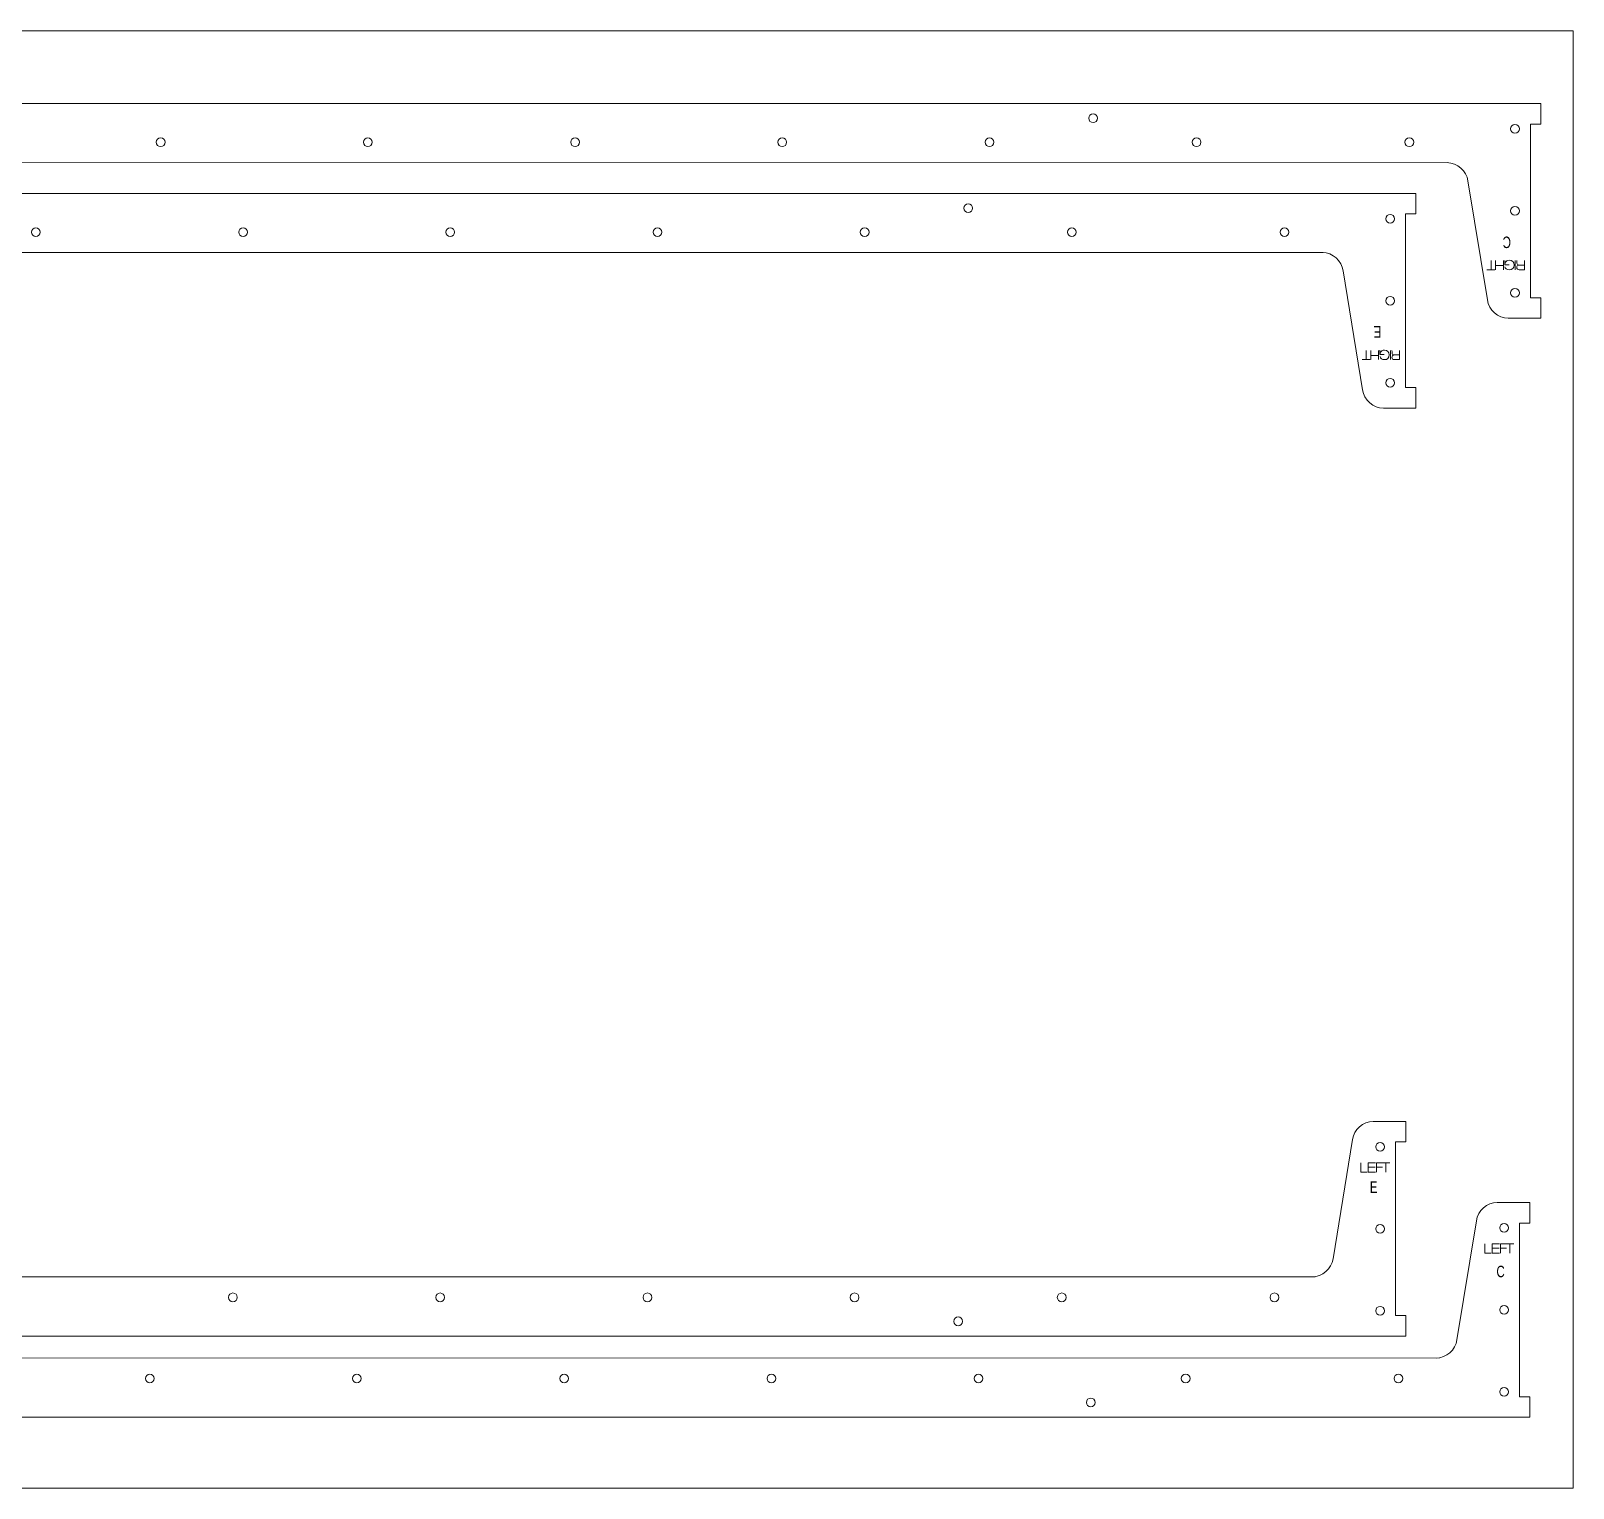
# Model space of a CAD drawing. Header units: millimetres. Extents: x 0 to 800, y 0 to 380.
# Drawn here: x 398 to 800, y 0 to 380 of the extents above; entities that cross this region are included whole.
import ezdxf

# ---------------------------------------------------------------- set-up
doc = ezdxf.new("R2010")
doc.units = ezdxf.units.MM
for name, color, linetype, lineweight, true_color in [('laser cut box', 3, 'CONTINUOUS', 0, 0x00ff00), ('Left D Arm Back Text', 5, 'CONTINUOUS', 0, 0x0000ff), ('New Left D arm', 1, 'CONTINUOUS', 0, 0xff0000), ('New Left D arm text', 5, 'CONTINUOUS', 0, 0x0000ff), ('New Right D arm', 1, 'CONTINUOUS', 0, 0xff0000), ('New Rigth D arm text', 5, 'CONTINUOUS', 0, 0x0000ff)]:
    doc.layers.add(name, color=color, linetype=linetype, lineweight=lineweight, true_color=true_color)
doc.styles.get("Standard").update_dxf_attribs({"font": 'txt', "width": 0.75})

msp = doc.modelspace()

# ---------------------------------------------------------------- linework, layer by layer
at = {"layer": 'laser cut box', "color": 3, "true_color": 0x00ff00}
for p, q in [((800, 380), (0, 380)), ((800, 0), (800, 380)), ((0, 0), (800, 0))]:
    msp.add_line(p, q, dxfattribs=at)
at = {"layer": 'New Left D arm', "color": 1, "true_color": 0xff0000}
for p, q in [((179.65, 55.07), (732.74, 55.12)), ((570.45, 39.65), (204.07, 39.64)), ((570.45, 39.65), (756.4, 39.64)), ((211.97, 33.92), (765.06, 33.98)), ((602.77, 18.5), (236.39, 18.49)), ((602.77, 18.5), (788.72, 18.49))]:
    msp.add_line(p, q, dxfattribs=at)
for points in [[(756.4, 39.64), (756.4, 45), (753.68, 45), (753.68, 90.28), (756.4, 90.28), (756.4, 95.64), (747.9, 95.64)], [(742.48, 90.88), (737.4, 59.83)], [(749.67, 87.88), (749.67, 87.88)], [(788.72, 18.49), (788.72, 23.85), (786, 23.85), (786, 69.13), (788.72, 69.13), (788.72, 74.49), (780.22, 74.49)], [(774.8, 69.73), (769.72, 38.68)], [(749.67, 66.5), (749.67, 66.5)], [(781.99, 66.73), (781.99, 66.73)], [(450.64, 48.61), (450.64, 48.61)], [(504.67, 48.61), (504.67, 48.61)], [(558.68, 48.61), (558.68, 48.61)], [(612.69, 48.61), (612.69, 48.61)], [(666.68, 48.61), (666.68, 48.61)], [(722.12, 48.61), (722.12, 48.61)], [(749.67, 45.12), (749.67, 45.12)], [(781.99, 45.35), (781.99, 45.35)], [(639.69, 42.36), (639.69, 42.36)], [(428.97, 27.46), (428.97, 27.46)], [(482.96, 27.46), (482.96, 27.46)], [(536.99, 27.46), (536.99, 27.46)], [(591, 27.46), (591, 27.46)], [(645.01, 27.46), (645.01, 27.46)], [(699, 27.46), (699, 27.46)], [(754.44, 27.46), (754.44, 27.46)], [(674.25, 21.22), (674.25, 21.22)], [(781.99, 23.97), (781.99, 23.97)]]:
    msp.add_lwpolyline(points, dxfattribs=at)
for points in [[(747.9, 95.64), (745.26, 95.64), (742.82, 93.5), (742.48, 90.88)], [(748.53, 89.02), (748.53, 89.65), (749.04, 90.16), (749.67, 90.16)], [(749.67, 87.88), (749.04, 87.88), (748.53, 88.39), (748.53, 89.02)], [(749.67, 90.16), (750.3, 90.16), (750.81, 89.65), (750.81, 89.02)], [(750.81, 89.02), (750.81, 88.39), (750.3, 87.88), (749.67, 87.88)], [(780.22, 74.49), (777.58, 74.49), (775.14, 72.35), (774.8, 69.73)], [(748.53, 67.64), (748.53, 68.27), (749.04, 68.78), (749.67, 68.78)], [(749.67, 68.78), (750.3, 68.78), (750.81, 68.27), (750.81, 67.64)], [(780.85, 67.87), (780.85, 68.5), (781.36, 69.01), (781.99, 69.01)], [(781.99, 69.01), (782.62, 69.01), (783.13, 68.5), (783.13, 67.87)], [(749.67, 66.5), (749.04, 66.5), (748.53, 67.01), (748.53, 67.64)], [(750.81, 67.64), (750.81, 67.01), (750.3, 66.5), (749.67, 66.5)], [(781.99, 66.73), (781.36, 66.73), (780.85, 67.24), (780.85, 67.87)], [(783.13, 67.87), (783.13, 67.24), (782.62, 66.73), (781.99, 66.73)], [(737.4, 59.83), (737.06, 57.21), (734.62, 55.07), (731.98, 55.07)], [(449.5, 49.75), (449.5, 50.38), (450.01, 50.89), (450.64, 50.89)], [(450.64, 48.61), (450.01, 48.61), (449.5, 49.12), (449.5, 49.75)], [(450.64, 50.89), (451.27, 50.89), (451.78, 50.38), (451.78, 49.75)], [(451.78, 49.75), (451.78, 49.12), (451.27, 48.61), (450.64, 48.61)], [(503.53, 49.75), (503.53, 50.38), (504.04, 50.89), (504.67, 50.89)], [(504.67, 48.61), (504.04, 48.61), (503.53, 49.12), (503.53, 49.75)], [(504.67, 50.89), (505.3, 50.89), (505.81, 50.38), (505.81, 49.75)], [(505.81, 49.75), (505.81, 49.12), (505.3, 48.61), (504.67, 48.61)], [(557.54, 49.75), (557.54, 50.38), (558.05, 50.89), (558.68, 50.89)], [(558.68, 48.61), (558.05, 48.61), (557.54, 49.12), (557.54, 49.75)], [(558.68, 50.89), (559.31, 50.89), (559.82, 50.38), (559.82, 49.75)], [(559.82, 49.75), (559.82, 49.12), (559.31, 48.61), (558.68, 48.61)], [(611.55, 49.75), (611.55, 50.38), (612.06, 50.89), (612.69, 50.89)], [(612.69, 48.61), (612.06, 48.61), (611.55, 49.12), (611.55, 49.75)], [(612.69, 50.89), (613.32, 50.89), (613.83, 50.38), (613.83, 49.75)], [(613.83, 49.75), (613.83, 49.12), (613.32, 48.61), (612.69, 48.61)], [(665.54, 49.75), (665.54, 50.38), (666.05, 50.89), (666.68, 50.89)], [(666.68, 48.61), (666.05, 48.61), (665.54, 49.12), (665.54, 49.75)], [(666.68, 50.89), (667.31, 50.89), (667.82, 50.38), (667.82, 49.75)], [(667.82, 49.75), (667.82, 49.12), (667.31, 48.61), (666.68, 48.61)], [(720.98, 49.75), (720.98, 50.38), (721.49, 50.89), (722.12, 50.89)], [(722.12, 48.61), (721.49, 48.61), (720.98, 49.12), (720.98, 49.75)], [(722.12, 50.89), (722.75, 50.89), (723.26, 50.38), (723.26, 49.75)], [(723.26, 49.75), (723.26, 49.12), (722.75, 48.61), (722.12, 48.61)], [(638.55, 43.5), (638.55, 44.13), (639.06, 44.64), (639.69, 44.64)], [(639.69, 44.64), (640.32, 44.64), (640.83, 44.13), (640.83, 43.5)], [(748.53, 46.26), (748.53, 46.89), (749.04, 47.4), (749.67, 47.4)], [(749.67, 45.12), (749.04, 45.12), (748.53, 45.63), (748.53, 46.26)], [(749.67, 47.4), (750.3, 47.4), (750.81, 46.89), (750.81, 46.26)], [(750.81, 46.26), (750.81, 45.63), (750.3, 45.12), (749.67, 45.12)], [(780.85, 46.49), (780.85, 47.12), (781.36, 47.63), (781.99, 47.63)], [(781.99, 45.35), (781.36, 45.35), (780.85, 45.86), (780.85, 46.49)], [(781.99, 47.63), (782.62, 47.63), (783.13, 47.12), (783.13, 46.49)], [(783.13, 46.49), (783.13, 45.86), (782.62, 45.35), (781.99, 45.35)], [(639.69, 42.36), (639.06, 42.36), (638.55, 42.87), (638.55, 43.5)], [(640.83, 43.5), (640.83, 42.87), (640.32, 42.36), (639.69, 42.36)], [(769.72, 38.68), (769.38, 36.06), (766.94, 33.92), (764.3, 33.92)], [(427.83, 28.6), (427.83, 29.23), (428.34, 29.74), (428.97, 29.74)], [(428.97, 27.46), (428.34, 27.46), (427.83, 27.97), (427.83, 28.6)], [(428.97, 29.74), (429.6, 29.74), (430.11, 29.23), (430.11, 28.6)], [(430.11, 28.6), (430.11, 27.97), (429.6, 27.46), (428.97, 27.46)], [(481.82, 28.6), (481.82, 29.23), (482.33, 29.74), (482.96, 29.74)], [(482.96, 27.46), (482.33, 27.46), (481.82, 27.97), (481.82, 28.6)], [(482.96, 29.74), (483.59, 29.74), (484.1, 29.23), (484.1, 28.6)], [(484.1, 28.6), (484.1, 27.97), (483.59, 27.46), (482.96, 27.46)], [(535.85, 28.6), (535.85, 29.23), (536.36, 29.74), (536.99, 29.74)], [(536.99, 27.46), (536.36, 27.46), (535.85, 27.97), (535.85, 28.6)], [(536.99, 29.74), (537.62, 29.74), (538.13, 29.23), (538.13, 28.6)], [(538.13, 28.6), (538.13, 27.97), (537.62, 27.46), (536.99, 27.46)], [(589.86, 28.6), (589.86, 29.23), (590.37, 29.74), (591, 29.74)], [(591, 27.46), (590.37, 27.46), (589.86, 27.97), (589.86, 28.6)], [(591, 29.74), (591.63, 29.74), (592.14, 29.23), (592.14, 28.6)], [(592.14, 28.6), (592.14, 27.97), (591.63, 27.46), (591, 27.46)], [(643.87, 28.6), (643.87, 29.23), (644.38, 29.74), (645.01, 29.74)], [(645.01, 27.46), (644.38, 27.46), (643.87, 27.97), (643.87, 28.6)], [(645.01, 29.74), (645.64, 29.74), (646.15, 29.23), (646.15, 28.6)], [(646.15, 28.6), (646.15, 27.97), (645.64, 27.46), (645.01, 27.46)], [(697.86, 28.6), (697.86, 29.23), (698.37, 29.74), (699, 29.74)], [(699, 27.46), (698.37, 27.46), (697.86, 27.97), (697.86, 28.6)], [(699, 29.74), (699.63, 29.74), (700.14, 29.23), (700.14, 28.6)], [(700.14, 28.6), (700.14, 27.97), (699.63, 27.46), (699, 27.46)], [(753.3, 28.6), (753.3, 29.23), (753.81, 29.74), (754.44, 29.74)], [(754.44, 27.46), (753.81, 27.46), (753.3, 27.97), (753.3, 28.6)], [(754.44, 29.74), (755.07, 29.74), (755.58, 29.23), (755.58, 28.6)], [(755.58, 28.6), (755.58, 27.97), (755.07, 27.46), (754.44, 27.46)], [(780.85, 25.11), (780.85, 25.74), (781.36, 26.25), (781.99, 26.25)], [(781.99, 23.97), (781.36, 23.97), (780.85, 24.48), (780.85, 25.11)], [(781.99, 26.25), (782.62, 26.25), (783.13, 25.74), (783.13, 25.11)], [(783.13, 25.11), (783.13, 24.48), (782.62, 23.97), (781.99, 23.97)], [(673.11, 22.36), (673.11, 22.99), (673.62, 23.5), (674.25, 23.5)], [(674.25, 21.22), (673.62, 21.22), (673.11, 21.73), (673.11, 22.36)], [(674.25, 23.5), (674.88, 23.5), (675.39, 22.99), (675.39, 22.36)], [(675.39, 22.36), (675.39, 21.73), (674.88, 21.22), (674.25, 21.22)]]:
    msp.add_open_spline(points, degree=3, dxfattribs=at)
at = {"layer": 'New Left D arm text', "color": 5, "true_color": 0x0000ff}
for points in [[(746.34, 82.41), (744.62, 82.41), (744.62, 84.85)], [(748.49, 82.41), (746.57, 82.41), (746.57, 84.85), (748.47, 84.85)], [(748.7, 82.41), (748.7, 84.85), (750.41, 84.85)], [(750.15, 84.85), (752.25, 84.85)], [(751.2, 82.41), (751.2, 84.85)], [(746.57, 83.71), (748.39, 83.71)], [(748.7, 83.71), (750.31, 83.71)], [(778.65, 61.26), (776.94, 61.26), (776.94, 63.7)], [(780.81, 61.26), (778.89, 61.26), (778.89, 63.7), (780.79, 63.7)], [(778.89, 62.57), (780.71, 62.57)], [(781.02, 61.26), (781.02, 63.7), (782.73, 63.7)], [(781.02, 62.57), (782.63, 62.57)], [(782.47, 63.7), (784.57, 63.7)], [(783.52, 61.26), (783.52, 63.7)]]:
    msp.add_lwpolyline(points, dxfattribs=at)
at = {"layer": 'New Right D arm', "color": 1, "true_color": 0xff0000}
for p, q in [((791.56, 361.06), (239.23, 361.06)), ((214.82, 345.63), (767.4, 345.62)), ((759.03, 337.62), (206.7, 337.62)), ((182.29, 322.19), (734.87, 322.18))]:
    msp.add_line(p, q, dxfattribs=at)
for points in [[(674.85, 358.34), (674.85, 358.34)], [(791.56, 361.06), (791.56, 355.7), (788.84, 355.7), (788.84, 310.42), (791.56, 310.42), (791.56, 305.06), (783.07, 305.06)], [(784.84, 355.58), (784.84, 355.58)], [(431.81, 352.08), (431.81, 352.08)], [(485.81, 352.08), (485.81, 352.08)], [(539.83, 352.08), (539.83, 352.08)], [(593.84, 352.08), (593.84, 352.08)], [(647.85, 352.08), (647.85, 352.08)], [(701.85, 352.08), (701.85, 352.08)], [(757.29, 352.08), (757.29, 352.08)], [(777.65, 309.82), (772.57, 340.87)], [(642.32, 334.9), (642.32, 334.9)], [(759.03, 337.62), (759.03, 332.26), (756.31, 332.26), (756.31, 286.98), (759.03, 286.98), (759.03, 281.62), (750.54, 281.62)], [(784.84, 334.2), (784.84, 334.2)], [(752.31, 332.14), (752.31, 332.14)], [(399.28, 328.65), (399.28, 328.65)], [(453.28, 328.65), (453.28, 328.65)], [(507.3, 328.65), (507.3, 328.65)], [(561.31, 328.65), (561.31, 328.65)], [(615.32, 328.65), (615.32, 328.65)], [(669.32, 328.65), (669.32, 328.65)], [(724.76, 328.65), (724.76, 328.65)], [(745.12, 286.38), (740.04, 317.43)], [(752.31, 310.76), (752.31, 310.76)], [(784.84, 312.82), (784.84, 312.82)], [(752.31, 289.38), (752.31, 289.38)]]:
    msp.add_lwpolyline(points, dxfattribs=at)
for points in [[(674.85, 358.34), (674.22, 358.34), (673.71, 357.83), (673.71, 357.2)], [(675.99, 357.2), (675.99, 357.83), (675.48, 358.34), (674.85, 358.34)], [(673.71, 357.2), (673.71, 356.57), (674.22, 356.06), (674.85, 356.06)], [(674.85, 356.06), (675.48, 356.06), (675.99, 356.57), (675.99, 357.2)], [(784.84, 355.58), (784.21, 355.58), (783.7, 355.06), (783.7, 354.44)], [(783.7, 354.44), (783.7, 353.81), (784.21, 353.3), (784.84, 353.3)], [(785.98, 354.44), (785.98, 355.06), (785.47, 355.58), (784.84, 355.58)], [(784.84, 353.3), (785.47, 353.3), (785.98, 353.81), (785.98, 354.44)], [(431.81, 352.08), (431.18, 352.08), (430.67, 351.57), (430.67, 350.94)], [(430.67, 350.94), (430.67, 350.31), (431.18, 349.8), (431.81, 349.8)], [(432.95, 350.94), (432.95, 351.57), (432.44, 352.08), (431.81, 352.08)], [(431.81, 349.8), (432.44, 349.8), (432.95, 350.31), (432.95, 350.94)], [(485.81, 352.08), (485.18, 352.08), (484.67, 351.57), (484.67, 350.94)], [(484.67, 350.94), (484.67, 350.31), (485.18, 349.8), (485.81, 349.8)], [(486.95, 350.94), (486.95, 351.57), (486.44, 352.08), (485.81, 352.08)], [(485.81, 349.8), (486.44, 349.8), (486.95, 350.31), (486.95, 350.94)], [(539.83, 352.08), (539.2, 352.08), (538.69, 351.57), (538.69, 350.94)], [(538.69, 350.94), (538.69, 350.31), (539.2, 349.8), (539.83, 349.8)], [(540.97, 350.94), (540.97, 351.57), (540.46, 352.08), (539.83, 352.08)], [(539.83, 349.8), (540.46, 349.8), (540.97, 350.31), (540.97, 350.94)], [(593.84, 352.08), (593.21, 352.08), (592.7, 351.57), (592.7, 350.94)], [(592.7, 350.94), (592.7, 350.31), (593.21, 349.8), (593.84, 349.8)], [(594.98, 350.94), (594.98, 351.57), (594.47, 352.08), (593.84, 352.08)], [(593.84, 349.8), (594.47, 349.8), (594.98, 350.31), (594.98, 350.94)], [(647.85, 352.08), (647.22, 352.08), (646.71, 351.57), (646.71, 350.94)], [(646.71, 350.94), (646.71, 350.31), (647.22, 349.8), (647.85, 349.8)], [(648.99, 350.94), (648.99, 351.57), (648.48, 352.08), (647.85, 352.08)], [(647.85, 349.8), (648.48, 349.8), (648.99, 350.31), (648.99, 350.94)], [(701.85, 352.08), (701.22, 352.08), (700.71, 351.57), (700.71, 350.94)], [(700.71, 350.94), (700.71, 350.31), (701.22, 349.8), (701.85, 349.8)], [(702.99, 350.94), (702.99, 351.57), (702.48, 352.08), (701.85, 352.08)], [(701.85, 349.8), (702.48, 349.8), (702.99, 350.31), (702.99, 350.94)], [(757.29, 352.08), (756.66, 352.08), (756.15, 351.57), (756.15, 350.94)], [(756.15, 350.94), (756.15, 350.31), (756.66, 349.8), (757.29, 349.8)], [(758.43, 350.94), (758.43, 351.57), (757.92, 352.08), (757.29, 352.08)], [(757.29, 349.8), (757.92, 349.8), (758.43, 350.31), (758.43, 350.94)], [(772.57, 340.87), (772.22, 343.49), (769.79, 345.63), (767.15, 345.63)], [(642.32, 334.9), (641.69, 334.9), (641.18, 334.39), (641.18, 333.76)], [(641.18, 333.76), (641.18, 333.13), (641.69, 332.62), (642.32, 332.62)], [(643.46, 333.76), (643.46, 334.39), (642.95, 334.9), (642.32, 334.9)], [(642.32, 332.62), (642.95, 332.62), (643.46, 333.13), (643.46, 333.76)], [(784.84, 334.2), (784.21, 334.2), (783.7, 333.69), (783.7, 333.06)], [(785.98, 333.06), (785.98, 333.69), (785.47, 334.2), (784.84, 334.2)], [(752.31, 332.14), (751.68, 332.14), (751.17, 331.63), (751.17, 331)], [(751.17, 331), (751.17, 330.37), (751.68, 329.86), (752.31, 329.86)], [(753.45, 331), (753.45, 331.63), (752.94, 332.14), (752.31, 332.14)], [(752.31, 329.86), (752.94, 329.86), (753.45, 330.37), (753.45, 331)], [(783.7, 333.06), (783.7, 332.43), (784.21, 331.92), (784.84, 331.92)], [(784.84, 331.92), (785.47, 331.92), (785.98, 332.43), (785.98, 333.06)], [(399.28, 328.65), (398.65, 328.65), (398.14, 328.14), (398.14, 327.51)], [(398.14, 327.51), (398.14, 326.88), (398.65, 326.37), (399.28, 326.37)], [(400.42, 327.51), (400.42, 328.14), (399.91, 328.65), (399.28, 328.65)], [(399.28, 326.37), (399.91, 326.37), (400.42, 326.88), (400.42, 327.51)], [(453.28, 328.65), (452.65, 328.65), (452.14, 328.14), (452.14, 327.51)], [(452.14, 327.51), (452.14, 326.88), (452.65, 326.37), (453.28, 326.37)], [(454.42, 327.51), (454.42, 328.14), (453.91, 328.65), (453.28, 328.65)], [(453.28, 326.37), (453.91, 326.37), (454.42, 326.88), (454.42, 327.51)], [(507.3, 328.65), (506.67, 328.65), (506.16, 328.14), (506.16, 327.51)], [(506.16, 327.51), (506.16, 326.88), (506.67, 326.37), (507.3, 326.37)], [(508.44, 327.51), (508.44, 328.14), (507.93, 328.65), (507.3, 328.65)], [(507.3, 326.37), (507.93, 326.37), (508.44, 326.88), (508.44, 327.51)], [(561.31, 328.65), (560.68, 328.65), (560.17, 328.14), (560.17, 327.51)], [(560.17, 327.51), (560.17, 326.88), (560.68, 326.37), (561.31, 326.37)], [(562.45, 327.51), (562.45, 328.14), (561.94, 328.65), (561.31, 328.65)], [(561.31, 326.37), (561.94, 326.37), (562.45, 326.88), (562.45, 327.51)], [(615.32, 328.65), (614.69, 328.65), (614.18, 328.14), (614.18, 327.51)], [(614.18, 327.51), (614.18, 326.88), (614.69, 326.37), (615.32, 326.37)], [(616.46, 327.51), (616.46, 328.14), (615.95, 328.65), (615.32, 328.65)], [(615.32, 326.37), (615.95, 326.37), (616.46, 326.88), (616.46, 327.51)], [(669.32, 328.65), (668.69, 328.65), (668.18, 328.14), (668.18, 327.51)], [(668.18, 327.51), (668.18, 326.88), (668.69, 326.37), (669.32, 326.37)], [(670.46, 327.51), (670.46, 328.14), (669.95, 328.65), (669.32, 328.65)], [(669.32, 326.37), (669.95, 326.37), (670.46, 326.88), (670.46, 327.51)], [(724.76, 328.65), (724.13, 328.65), (723.62, 328.14), (723.62, 327.51)], [(723.62, 327.51), (723.62, 326.88), (724.13, 326.37), (724.76, 326.37)], [(725.9, 327.51), (725.9, 328.14), (725.39, 328.65), (724.76, 328.65)], [(724.76, 326.37), (725.39, 326.37), (725.9, 326.88), (725.9, 327.51)], [(740.04, 317.43), (739.69, 320.05), (737.26, 322.19), (734.62, 322.19)], [(752.31, 310.76), (751.68, 310.76), (751.17, 310.25), (751.17, 309.62)], [(751.17, 309.62), (751.17, 308.99), (751.68, 308.48), (752.31, 308.48)], [(753.45, 309.62), (753.45, 310.25), (752.94, 310.76), (752.31, 310.76)], [(752.31, 308.48), (752.94, 308.48), (753.45, 308.99), (753.45, 309.62)], [(783.07, 305.06), (780.43, 305.06), (777.99, 307.2), (777.65, 309.82)], [(784.84, 312.82), (784.21, 312.82), (783.7, 312.31), (783.7, 311.68)], [(783.7, 311.68), (783.7, 311.05), (784.21, 310.54), (784.84, 310.54)], [(785.98, 311.68), (785.98, 312.31), (785.47, 312.82), (784.84, 312.82)], [(784.84, 310.54), (785.47, 310.54), (785.98, 311.05), (785.98, 311.68)], [(750.54, 281.62), (747.9, 281.62), (745.46, 283.76), (745.12, 286.38)], [(752.31, 289.38), (751.68, 289.38), (751.17, 288.87), (751.17, 288.24)], [(751.17, 288.24), (751.17, 287.61), (751.68, 287.1), (752.31, 287.1)], [(753.45, 288.24), (753.45, 288.87), (752.94, 289.38), (752.31, 289.38)], [(752.31, 287.1), (752.94, 287.1), (753.45, 287.61), (753.45, 288.24)]]:
    msp.add_open_spline(points, degree=3, dxfattribs=at)
at = {"layer": 'New Rigth D arm text', "color": 5, "true_color": 0x0000ff}
for points in [[(779.59, 317.69), (777.52, 317.69)], [(778.59, 320.08), (778.59, 317.72)], [(779.75, 317.69), (779.75, 320.08)], [(781.8, 318.81), (779.75, 318.81)], [(781.8, 320.08), (781.8, 317.69)], [(783.29, 319.02), (782.16, 319.02), (782.16, 320.14)], [(784.9, 317.69), (784.9, 320.08)], [(785.87, 318.92), (785.87, 318.92), (787.28, 318.93)], [(787.28, 320.08), (787.28, 317.69), (785.96, 317.69)], [(747.05, 294.26), (744.99, 294.26)], [(746.06, 296.65), (746.06, 294.28)], [(747.22, 294.26), (747.22, 296.65)], [(749.27, 295.37), (747.22, 295.37)], [(749.27, 296.65), (749.27, 294.26)], [(750.76, 295.58), (749.63, 295.58), (749.63, 296.7)], [(752.37, 294.26), (752.37, 296.65)], [(753.34, 295.48), (753.34, 295.48), (754.75, 295.49)], [(754.75, 296.65), (754.75, 294.26), (753.43, 294.26)]]:
    msp.add_lwpolyline(points, dxfattribs=at)
for points in [[(782.16, 319.02), (782.2, 319.29), (782.24, 319.42), (782.24, 319.42)], [(783.37, 317.69), (782.63, 317.69), (782.28, 318.03), (782.2, 318.49)], [(782.24, 319.42), (782.41, 319.97), (782.87, 320.19), (783.37, 320.19)], [(783.37, 320.19), (784.06, 320.19), (784.61, 319.73), (784.61, 318.94)], [(784.61, 318.94), (784.61, 318.15), (784.06, 317.69), (783.37, 317.69)], [(785.35, 319.42), (785.35, 319.51), (785.34, 319.99), (785.29, 320.08)], [(785.3, 318.35), (785.3, 318.57), (785.46, 318.89), (785.87, 318.92)], [(785.96, 317.69), (785.48, 317.69), (785.3, 317.92), (785.3, 318.35)], [(785.87, 318.92), (785.51, 318.93), (785.35, 319.1), (785.35, 319.42)], [(749.63, 295.58), (749.67, 295.86), (749.71, 295.98), (749.71, 295.98)], [(750.84, 294.26), (750.1, 294.26), (749.75, 294.59), (749.67, 295.05)], [(749.71, 295.98), (749.88, 296.53), (750.34, 296.75), (750.84, 296.75)], [(750.84, 296.75), (751.53, 296.75), (752.08, 296.29), (752.08, 295.5)], [(752.08, 295.5), (752.08, 294.71), (751.53, 294.26), (750.84, 294.26)], [(752.81, 295.99), (752.81, 296.07), (752.81, 296.55), (752.76, 296.65)], [(752.77, 294.91), (752.77, 295.14), (752.92, 295.45), (753.34, 295.48)], [(753.43, 294.26), (752.95, 294.26), (752.77, 294.48), (752.77, 294.91)], [(753.34, 295.48), (752.98, 295.49), (752.81, 295.66), (752.81, 295.99)]]:
    msp.add_open_spline(points, degree=3, dxfattribs=at)

# ---------------------------------------------------------------- texts
at = {"layer": 'Left D Arm Back Text', "char_height": 3, "width": 100, "attachment_point": 1, "rotation": 180}
for s, insert in [('C', (783.8, 323.36)), ('E', (750, 300))]:
    msp.add_mtext(s, dxfattribs=dict(at, insert=insert))
at = {"layer": 'Left D Arm Back Text', "char_height": 3, "width": 100, "attachment_point": 1}
for s, insert in [('E', (747, 80)), ('C', (780, 58))]:
    msp.add_mtext(s, dxfattribs=dict(at, insert=insert))

doc.saveas('drawing.dxf')
